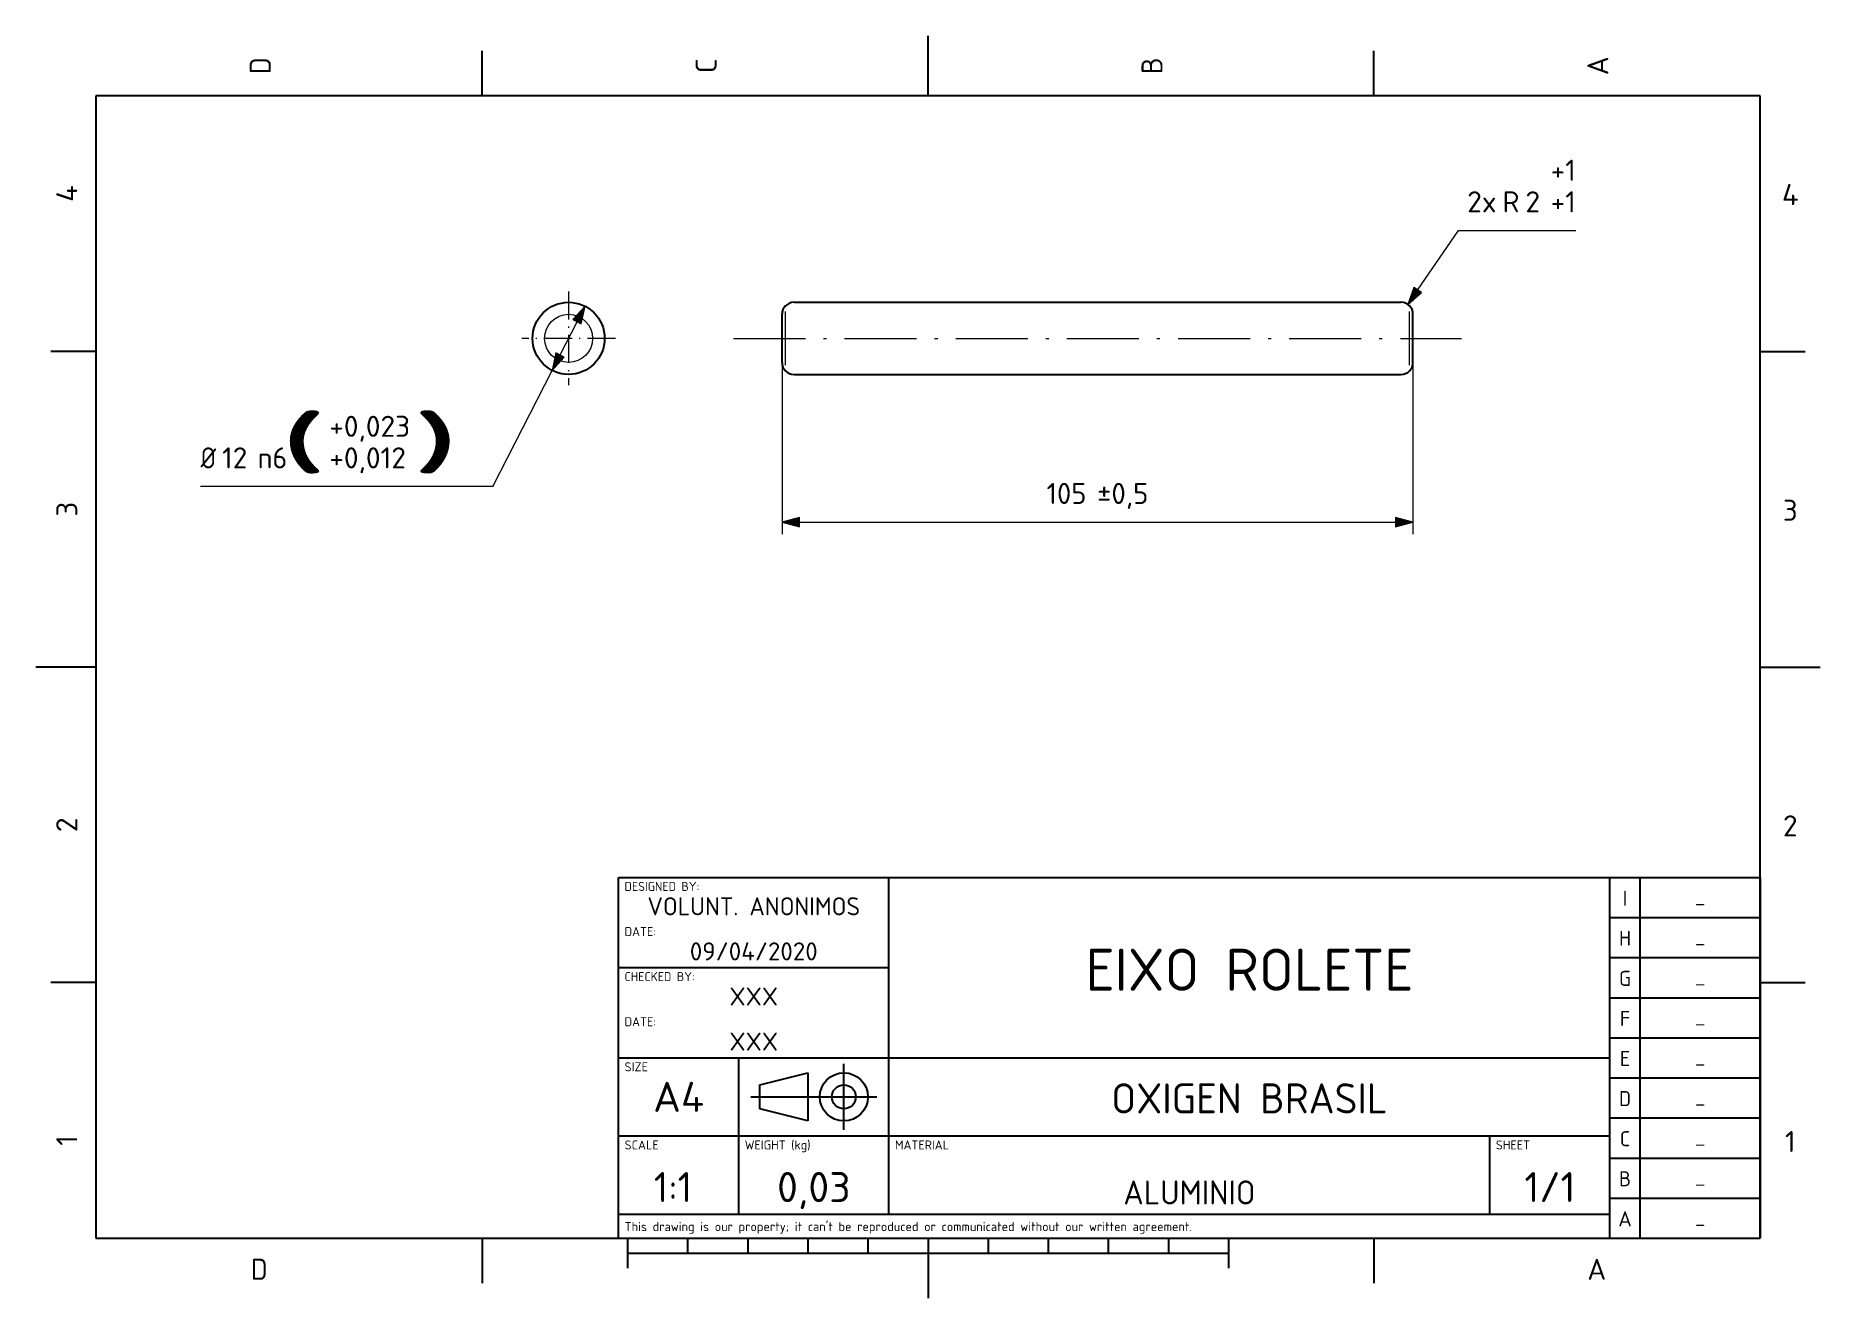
# Model space of a CAD drawing. Extents: x 0 to 297, y 0 to 210.
import ezdxf
from ezdxf.enums import TextEntityAlignment as Align

# ---------------------------------------------------------------- set-up
doc = ezdxf.new("R2010")
doc.units = 0
doc.linetypes.add('DASHDOT', pattern=[18.5, 12, -3, 0.5, -3])
doc.layers.get('0').update_dxf_attribs({"lineweight": 13})
doc.styles.get("Standard").update_dxf_attribs({"font": 'isocp.shx'})
doc.dimstyles.get("Standard").update_dxf_attribs({"dimtxt": 2.5, "dimasz": 2.5, "dimexe": 1.25, "dimexo": 0.625, "dimtad": 1, "dimcen": 2.5, "dimadec": 0, "dimazin": 0, "dimtfac": 1, "dimtmove": 0, "dimatfit": 0, "dimfxl": 1, "dimarcsym": 0})

# ---------------------------------------------------------------- blocks, each defined once
blk = doc.blocks.new('BLOCK71')
at = {"color": 7, "lineweight": 18, "width": 1.110901}
blk.add_text('A', height=3.5, dxfattribs=at).set_placement((258.226196, 3.076224), (261.373749, 3.076224), align=Align.FIT)
blk = doc.blocks.new('BLOCK72')
at = {"color": 7, "lineweight": 18, "width": 0.933333}
blk.add_text('D', height=3.5, dxfattribs=at).set_placement((35.799999, 3.076224), (38.599998, 3.076224), align=Align.FIT)
blk = doc.blocks.new('BLOCK73')
at = {"color": 7, "lineweight": 18, "width": 0.933334}
blk.add_text('B', height=3.5, rotation=90, dxfattribs=at).set_placement((187.523788, 203.600006), (187.523788, 206.400009), align=Align.FIT)
blk = doc.blocks.new('BLOCK74')
at = {"color": 7, "lineweight": 18, "width": 0.815852}
blk.add_text('C', height=3.5, rotation=90, dxfattribs=at).set_placement((113.323776, 203.77623), (113.323776, 206.223785), align=Align.FIT)
blk = doc.blocks.new('BLOCK75')
at = {"color": 7, "lineweight": 18, "width": 1.110901}
blk.add_text('A', height=3.5, rotation=90, dxfattribs=at).set_placement((261.723755, 203.426224), (261.723755, 206.573776), align=Align.FIT)
blk = doc.blocks.new('BLOCK76')
at = {"color": 7, "lineweight": 18, "width": 0.933334}
blk.add_text('D', height=3.5, rotation=90, dxfattribs=at).set_placement((39.123775, 203.600006), (39.123775, 206.400009), align=Align.FIT)
blk = doc.blocks.new('BLOCK77')
at = {"color": 7, "lineweight": 18, "width": 0.863838}
blk.add_text('3', height=3.5, dxfattribs=at).set_placement((290.776215, 129.326218), (293.223755, 129.326218), align=Align.FIT)
blk = doc.blocks.new('BLOCK78')
at = {"color": 7, "lineweight": 18, "width": 0.863843}
blk.add_text('3', height=3.5, rotation=90, dxfattribs=at).set_placement((6.923776, 130.02623), (6.923776, 132.473785), align=Align.FIT)
blk = doc.blocks.new('BLOCK79')
at = {"color": 7, "lineweight": 18, "width": 0.863838}
blk.add_text('2', height=3.5, dxfattribs=at).set_placement((290.776215, 76.826225), (293.223755, 76.826225), align=Align.FIT)
blk = doc.blocks.new('BLOCK80')
at = {"color": 7, "lineweight": 18, "width": 0.863843}
blk.add_text('2', height=3.5, rotation=90, dxfattribs=at).set_placement((6.923776, 77.526222), (6.923776, 79.973778), align=Align.FIT)
blk = doc.blocks.new('BLOCK81')
at = {"color": 7, "lineweight": 18, "width": 0.933329}
blk.add_text('4', height=3.5, dxfattribs=at).set_placement((290.600006, 181.826218), (293.399994, 181.826218), align=Align.FIT)
blk = doc.blocks.new('BLOCK82')
at = {"color": 7, "lineweight": 18, "width": 0.933334}
blk.add_text('4', height=3.5, rotation=90, dxfattribs=at).set_placement((6.923776, 182.350006), (6.923776, 185.150009), align=Align.FIT)
blk = doc.blocks.new('BLOCK83')
at = {"color": 7, "lineweight": 18, "width": 0.953214}
blk.add_text('1', height=3.5, dxfattribs=at).set_placement((291.126221, 24.326223), (292.873779, 24.326223), align=Align.FIT)
blk = doc.blocks.new('BLOCK84')
at = {"color": 7, "lineweight": 18, "width": 0.953211}
blk.add_text('1', height=3.5, rotation=90, dxfattribs=at).set_placement((6.923776, 25.376225), (6.923776, 27.123777), align=Align.FIT)
blk = doc.blocks.new('BLOCK85')
at = {"color": 7, "lineweight": 18, "width": 0.779092}
blk.add_text("This drawing is our property; it can't be reproduced or communicated without our written agreement.", height=1.5, dxfattribs=at).set_placement((98, 11.175525), (192.437073, 11.175525), align=Align.FIT)
blk = doc.blocks.new('BLOCK86')
at = {"color": 7, "lineweight": 18, "width": 0.857432}
blk.add_text('SCALE', height=1.5, dxfattribs=at).set_placement((98, 24.751049), (103.695801, 24.751049), align=Align.FIT)
blk = doc.blocks.new('BLOCK87')
at = {"color": 7, "lineweight": 18, "width": 0.631999}
blk.add_text('  1:1', height=5, dxfattribs=at).set_placement((96.755241, 16), (109.244751, 16), align=Align.FIT)
blk = doc.blocks.new('BLOCK88')
at = {"color": 7, "lineweight": 18, "width": 0.802234}
blk.add_text('WEIGHT (kg)', height=1.5, dxfattribs=at).set_placement((118, 24.751049), (128.944763, 24.751049), align=Align.FIT)
blk = doc.blocks.new('BLOCK89')
at = {"color": 7, "lineweight": 18, "width": 0.767143}
blk.add_text('0,03', height=5, dxfattribs=at).set_placement((123.381119, 16), (135.618881, 16), align=Align.FIT)
blk = doc.blocks.new('BLOCK90')
at = {"color": 7, "lineweight": 18, "width": 0.899371}
blk.add_text('MATERIAL', height=1.5, dxfattribs=at).set_placement((143, 24.751049), (151.993713, 24.751049), align=Align.FIT)
blk = doc.blocks.new('BLOCK91')
at = {"color": 7, "lineweight": 18, "width": 0.836425}
blk.add_text('ALUMINIO', height=4, dxfattribs=at).set_placement((181.006989, 15.6), (202.993011, 15.6), align=Align.FIT)
blk = doc.blocks.new('BLOCK92')
at = {"color": 7, "lineweight": 18, "width": 0.839691}
blk.add_text('SHEET', height=1.5, dxfattribs=at).set_placement((243, 24.751049), (248.697906, 24.751049), align=Align.FIT)
blk = doc.blocks.new('BLOCK93')
at = {"color": 7, "lineweight": 18, "width": 0.672753}
blk.add_text('1/1', height=5, dxfattribs=at).set_placement((247.755249, 16), (256.244751, 16), align=Align.FIT)
blk = doc.blocks.new('BLOCK94')
at = {"color": 7, "lineweight": 18, "width": 0.839548}
blk.add_text('SIZE', height=1.5, dxfattribs=at).set_placement((98, 37.751049), (101.897903, 37.751049), align=Align.FIT)
blk = doc.blocks.new('BLOCK95')
at = {"color": 7, "lineweight": 18, "width": 0.991259}
blk.add_text('A4', height=5, dxfattribs=at).set_placement((102.751747, 31), (111.248253, 31), align=Align.FIT)
blk = doc.blocks.new('BLOCK96')
at = {"color": 7, "lineweight": 18, "width": 0.814818}
blk.add_text('OXIGEN BRASIL', height=5, dxfattribs=at).set_placement((179.010498, 30.751749), (224.989517, 30.751749), align=Align.FIT)
blk = doc.blocks.new('BLOCK97')
at = {"color": 7, "lineweight": 18, "width": 0.77958}
blk.add_text('CHECKED BY:', height=1.5, dxfattribs=at).set_placement((98, 52.751049), (109.693703, 52.751049), align=Align.FIT)
blk = doc.blocks.new('BLOCK98')
at = {"color": 7, "lineweight": 18, "width": 0.993964}
blk.add_text('XXX', height=3, dxfattribs=at).set_placement((115.453148, 48.700001), (123.546852, 48.700001), align=Align.FIT)
blk = doc.blocks.new('BLOCK99')
at = {"color": 7, "lineweight": 18, "width": 0.9182}
blk.add_text('DATE:', height=1.5, dxfattribs=at).set_placement((98, 45.251049), (103.246857, 45.251049), align=Align.FIT)
blk = doc.blocks.new('BLOCK100')
at = {"color": 7, "lineweight": 18, "width": 0.993964}
blk.add_text('XXX', height=3, dxfattribs=at).set_placement((115.453148, 41.200001), (123.546852, 41.200001), align=Align.FIT)
blk = doc.blocks.new('BLOCK101')
at = {"color": 7, "lineweight": 18, "width": 0.802887}
blk.add_text('DESIGNED BY:', height=1.5, dxfattribs=at).set_placement((98, 67.751053), (110.444756, 67.751053), align=Align.FIT)
blk = doc.blocks.new('BLOCK102')
at = {"color": 7, "lineweight": 18, "width": 0.817531}
blk.add_text('VOLUNT. ANONIMOS', height=3, dxfattribs=at).set_placement((101.80629, 63.700001), (137.193695, 63.700001), align=Align.FIT)
blk = doc.blocks.new('BLOCK103')
at = {"color": 7, "lineweight": 18, "width": 0.9182}
blk.add_text('DATE:', height=1.5, dxfattribs=at).set_placement((98, 60.251049), (103.246857, 60.251049), align=Align.FIT)
blk = doc.blocks.new('BLOCK104')
at = {"color": 7, "lineweight": 18, "width": 0.741134}
blk.add_text('09/04/2020', height=3, dxfattribs=at).set_placement((108.859436, 56.200001), (130.140564, 56.200001), align=Align.FIT)
blk = doc.blocks.new('BLOCK105')
at = {"color": 7, "lineweight": 18, "width": 0.810455}
blk.add_text('EIXO ROLETE', height=7, dxfattribs=at).set_placement((174.714691, 51.152447), (229.285309, 51.152447), align=Align.FIT)
blk = doc.blocks.new('BLOCK106')
at = {"color": 7, "lineweight": 18, "width": 1.110905}
blk.add_text('A', height=2.5, dxfattribs=at).set_placement((263.375885, 11.959208), (265.624146, 11.959208), align=Align.FIT)
blk = doc.blocks.new('BLOCK107')
at = {"color": 7, "lineweight": 18, "width": 1.180341}
blk.add_text('_', height=2, dxfattribs=at).set_placement((276.100708, 12.234033), (277.899323, 12.234033), align=Align.FIT)
blk = doc.blocks.new('BLOCK108')
at = {"color": 7, "lineweight": 18, "width": 0.933333}
blk.add_text('B', height=2.5, dxfattribs=at).set_placement((263.5, 18.625874), (265.5, 18.625874), align=Align.FIT)
blk = doc.blocks.new('BLOCK109')
at = {"color": 7, "lineweight": 18, "width": 1.180341}
blk.add_text('_', height=2, dxfattribs=at).set_placement((276.100708, 18.9007), (277.899323, 18.9007), align=Align.FIT)
blk = doc.blocks.new('BLOCK110')
at = {"color": 7, "lineweight": 18, "width": 0.815855}
blk.add_text('C', height=2.5, dxfattribs=at).set_placement((263.625885, 25.29254), (265.374146, 25.29254), align=Align.FIT)
blk = doc.blocks.new('BLOCK111')
at = {"color": 7, "lineweight": 18, "width": 1.180341}
blk.add_text('_', height=2, dxfattribs=at).set_placement((276.100708, 25.567366), (277.899323, 25.567366), align=Align.FIT)
blk = doc.blocks.new('BLOCK112')
at = {"color": 7, "lineweight": 18, "width": 0.933333}
blk.add_text('D', height=2.5, dxfattribs=at).set_placement((263.5, 31.959206), (265.5, 31.959206), align=Align.FIT)
blk = doc.blocks.new('BLOCK113')
at = {"color": 7, "lineweight": 18, "width": 1.180341}
blk.add_text('_', height=2, dxfattribs=at).set_placement((276.100708, 32.234032), (277.899323, 32.234032), align=Align.FIT)
blk = doc.blocks.new('BLOCK114')
at = {"color": 7, "lineweight": 18, "width": 0.863846}
blk.add_text('E', height=2.5, dxfattribs=at).set_placement((263.625885, 38.625874), (265.374146, 38.625874), align=Align.FIT)
blk = doc.blocks.new('BLOCK115')
at = {"color": 7, "lineweight": 18, "width": 1.180341}
blk.add_text('_', height=2, dxfattribs=at).set_placement((276.100708, 38.9007), (277.899323, 38.9007), align=Align.FIT)
blk = doc.blocks.new('BLOCK116')
at = {"color": 7, "lineweight": 18, "width": 0.863846}
blk.add_text('F', height=2.5, dxfattribs=at).set_placement((263.625885, 45.292542), (265.374146, 45.292542), align=Align.FIT)
blk = doc.blocks.new('BLOCK117')
at = {"color": 7, "lineweight": 18, "width": 1.180341}
blk.add_text('_', height=2, dxfattribs=at).set_placement((276.100708, 45.567368), (277.899323, 45.567368), align=Align.FIT)
blk = doc.blocks.new('BLOCK118')
at = {"color": 7, "lineweight": 18, "width": 0.933333}
blk.add_text('G', height=2.5, dxfattribs=at).set_placement((263.5, 51.959206), (265.5, 51.959206), align=Align.FIT)
blk = doc.blocks.new('BLOCK119')
at = {"color": 7, "lineweight": 18, "width": 1.180341}
blk.add_text('_', height=2, dxfattribs=at).set_placement((276.100708, 52.234032), (277.899323, 52.234032), align=Align.FIT)
blk = doc.blocks.new('BLOCK120')
at = {"color": 7, "lineweight": 18, "width": 0.933333}
blk.add_text('H', height=2.5, dxfattribs=at).set_placement((263.5, 58.625874), (265.5, 58.625874), align=Align.FIT)
blk = doc.blocks.new('BLOCK121')
at = {"color": 7, "lineweight": 18, "width": 1.180341}
blk.add_text('_', height=2, dxfattribs=at).set_placement((276.100708, 58.9007), (277.899323, 58.9007), align=Align.FIT)
blk = doc.blocks.new('BLOCK122')
at = {"color": 7, "lineweight": 18, "width": 1.571347}
blk.add_text('I', height=2.5, dxfattribs=at).set_placement((264.125885, 65.292542), (264.874146, 65.292542), align=Align.FIT)
blk = doc.blocks.new('BLOCK123')
at = {"color": 7, "lineweight": 18, "width": 1.180341}
blk.add_text('_', height=2, dxfattribs=at).set_placement((276.100708, 65.56736), (277.899323, 65.56736), align=Align.FIT)
blk = doc.blocks.new('*D54')
at = {"color": 7, "lineweight": 18}
for p, q in [((87.274828, 156.899746), (90.103941, 162.421635)), ((76.071674, 135.033325), (85.953495, 154.320755)), ((76.071674, 135.033325), (27.453259, 135.033325))]:
    blk.add_line(p, q, dxfattribs=at)
for points in [[(90.794979, 162.067585), (91.425274, 165.000626), (89.412902, 162.775685)], [(86.58379, 157.253796), (85.953495, 154.320755), (87.965867, 156.545696)]]:
    blk.add_lwpolyline(points, close=True, dxfattribs=at)
for points in [[(90.794979, 162.067585), (91.425274, 165.000626), (90.794979, 162.067585), (89.412902, 162.775685)], [(86.58379, 157.253796), (85.953495, 154.320755), (86.58379, 157.253796), (87.965867, 156.545696)]]:
    blk.add_solid(points, dxfattribs=at)
for s, height, width, p, p2 in [('(', 8.75, 1.909091, (40.110134, 138.033325), (48.860134, 138.033325)), ('+0,023', 3.5, 0.714772, (48.860134, 143.283325), (62.321674, 143.283325)), (')', 8.75, 2.1, (62.321674, 138.033325), (71.071674, 138.033325)), ('%%c', 3.5, 0.905882, (27.453259, 138.033325), (30.019924, 138.033325)), ('12', 3.5, 0.680288, (31.019924, 138.033325), (35.215031, 138.033325)), ('n6', 3.5, 0.815851, (36.965031, 138.033325), (41.860134, 138.033325)), ('+0,012', 3.5, 0.677604, (48.860138, 138.033325), (61.621675, 138.033325))]:
    blk.add_text(s, height=height, dxfattribs=dict(at, width=width)).set_placement(p, p2, align=Align.FIT)
blk = doc.blocks.new('BLOCK124')
at = {"color": 7, "linetype": 'DASHDOT', "lineweight": 18, "ltscale": 0.39}
for p, q in [((0, 7.8), (0, -7.8)), ((7.8, 0), (-7.8, 0))]:
    blk.add_line(p, q, dxfattribs=at)
blk = doc.blocks.new('BLOCK125')
at = {"color": 7, "lineweight": 35}
blk.add_circle((0, 0), 6, dxfattribs=at)
at = {"color": 7, "lineweight": 18}
blk.add_circle((0, 0), 4, dxfattribs=at)
blk = doc.blocks.new('*D57')
at = {"color": 7, "lineweight": 18}
for p, q in [((124.209435, 155.66069), (124.209435, 127.114136)), ((229.209435, 155.66069), (229.209435, 127.114136)), ((127.107213, 129.114136), (226.311662, 129.114136))]:
    blk.add_line(p, q, dxfattribs=at)
for points in [[(127.107213, 129.890593), (124.209435, 129.114136), (127.107213, 128.337679)], [(226.311662, 128.337679), (229.209435, 129.114136), (226.311662, 129.890593)]]:
    blk.add_lwpolyline(points, close=True, dxfattribs=at)
for points in [[(127.107213, 129.890593), (124.209435, 129.114136), (127.107213, 129.890593), (127.107213, 128.337679)], [(226.311662, 128.337679), (229.209435, 129.114136), (226.311662, 128.337679), (226.311662, 129.890593)]]:
    blk.add_solid(points, dxfattribs=at)
for s, width, p, p2 in [('105', 0.699227, (168.22989, 132.114136), (174.872544, 132.114136)), ('%%p0,5', 0.704091, (176.622544, 132.114136), (185.188981, 132.114136))]:
    blk.add_text(s, height=3.5, dxfattribs=dict(at, width=width)).set_placement(p, p2, align=Align.FIT)
blk = doc.blocks.new('*D58')
at = {"color": 7, "lineweight": 18}
for p, q in [((229.977303, 167.701377), (236.77398, 177.623566)), ((236.77398, 177.623566), (256.314202, 177.623566))]:
    blk.add_line(p, q, dxfattribs=at)
blk.add_lwpolyline([(229.336716, 168.140174), (228.339692, 165.310699), (230.617883, 167.262581)], close=True, dxfattribs=at)
blk.add_solid([(229.336716, 168.140174), (228.339692, 165.310699), (229.336716, 168.140174), (230.617883, 167.262581)], dxfattribs=at)
for s, width, p, p2 in [('+1', 0.680286, (252.119088, 185.873566), (256.314187, 185.873566)), ('2x', 0.863843, (238.226426, 180.623566), (243.121537, 180.623566)), ('R', 0.933334, (244.121537, 180.623566), (246.92154, 180.623566)), ('2', 0.863843, (247.921532, 180.623566), (250.369088, 180.623566)), ('+1', 0.680286, (252.119088, 180.623566), (256.314187, 180.623566))]:
    blk.add_text(s, height=3.5, dxfattribs=dict(at, width=width)).set_placement(p, p2, align=Align.FIT)
blk = doc.blocks.new('BLOCK126')
at = {"color": 7, "lineweight": 35}
for p, q in [((2, 6), (103, 6)), ((0, 0), (0, 4)), ((105, 0), (105, 4)), ((0, -4), (0, 0)), ((105, -4), (105, 0)), ((2, -6), (103, -6))]:
    blk.add_line(p, q, dxfattribs=at)
at = {"color": 7, "lineweight": 18}
for p, q in [((0.550431, 0.035355), (0.550431, 4.449569)), ((104.449569, 0.035355), (104.449569, 4.449569)), ((0.550431, -4.449569), (0.550431, -0.035355)), ((104.449569, -4.449569), (104.449569, -0.035355))]:
    blk.add_line(p, q, dxfattribs=at)
at = {"color": 7, "lineweight": 35}
for centre, start, end in [((2, 4), 90, 180), ((103, 4), 0, 90), ((2, -4), 180, 270), ((103, -4), 270, 0)]:
    blk.add_arc(centre, 2, start, end, dxfattribs=at)

msp = doc.modelspace()

# ---------------------------------------------------------------- linework, layer by layer
at = {"color": 7, "lineweight": 35}
for p, q in [((148.5, 200), (148.5, 210)), ((74.3, 200), (74.3, 207.5)), ((222.7, 200), (222.7, 207.5)), ((287, 200), (10, 200)), ((10, 200), (10, 10)), ((287, 10), (287, 200)), ((10, 157.5), (2.5, 157.5)), ((287, 157.5), (294.5, 157.5)), ((10, 105), (0, 105)), ((287, 105), (297, 105)), ((97, 10), (97, 70)), ((97, 70), (287, 70)), ((142, 14), (142, 70)), ((262, 10), (262, 70)), ((267, 10), (267, 70)), ((287, 70), (287, 10)), ((262, 63.333333), (287, 63.333333)), ((262, 56.666667), (287, 56.666667)), ((97, 55), (142, 55)), ((10, 52.5), (2.5, 52.5)), ((287, 52.5), (294.5, 52.5)), ((262, 50), (287, 50)), ((262, 43.333333), (287, 43.333333)), ((97, 40), (262, 40)), ((117, 14), (117, 40)), ((134.5, 28), (134.5, 39)), ((120.5, 35.5), (128.5, 37.5)), ((128.5, 37.5), (128.5, 29.5)), ((262, 36.666667), (287, 36.666667)), ((119, 33.5), (140, 33.5)), ((120.5, 31.5), (120.5, 35.5)), ((128.5, 29.5), (120.5, 31.5)), ((262, 30), (287, 30)), ((97, 27), (262, 27)), ((242, 14), (242, 27)), ((262, 23.333333), (287, 23.333333)), ((262, 16.666667), (287, 16.666667)), ((97, 14), (262, 14)), ((10, 10), (287, 10)), ((74.3, 10), (74.3, 2.5)), ((97, 10), (287, 10)), ((98.5, 10), (98.5, 5)), ((108.5, 10), (108.5, 7.5)), ((118.5, 10), (118.5, 7.5)), ((128.5, 10), (128.5, 7.5)), ((138.5, 10), (138.5, 7.5)), ((148.5, 10), (148.5, 0)), ((158.5, 10), (158.5, 7.5)), ((168.5, 10), (168.5, 7.5)), ((178.5, 10), (178.5, 7.5)), ((188.5, 10), (188.5, 7.5)), ((198.5, 10), (198.5, 5)), ((222.7, 10), (222.7, 2.5)), ((98.5, 7.5), (198.5, 7.5))]:
    msp.add_line(p, q, dxfattribs=at)
at = {"color": 7, "linetype": 'DASHDOT', "lineweight": 18}
msp.add_line((116.109435, 159.66069), (237.309434, 159.66069), dxfattribs=at)
at = {"color": 7, "lineweight": 35}
for radius in [4, 2]:
    msp.add_circle((134.5, 33.5), radius, dxfattribs=at)

# ---------------------------------------------------------------- block references
at = {"lineweight": 0}
for name, p in [('BLOCK76', (0, 0)), ('BLOCK74', (0, 0)), ('BLOCK73', (0, 0)), ('BLOCK75', (0, 0)), ('BLOCK82', (0, 0)), ('BLOCK81', (0, 0)), ('BLOCK124', (88.689384, 159.66069)), ('BLOCK125', (88.689384, 159.66069)), ('BLOCK126', (124.209435, 159.66069)), ('BLOCK78', (0, 0)), ('BLOCK77', (0, 0)), ('BLOCK79', (0, 0)), ('BLOCK80', (0, 0)), ('BLOCK101', (0, 0)), ('BLOCK102', (0, 0)), ('BLOCK122', (0, 0)), ('BLOCK123', (0, 0)), ('BLOCK103', (0, 0)), ('BLOCK120', (0, 0)), ('BLOCK104', (0, 0)), ('BLOCK105', (0, 0)), ('BLOCK121', (0, 0)), ('BLOCK97', (0, 0)), ('BLOCK118', (0, 0)), ('BLOCK98', (0, 0)), ('BLOCK119', (0, 0)), ('BLOCK116', (0, 0)), ('BLOCK99', (0, 0)), ('BLOCK117', (0, 0)), ('BLOCK100', (0, 0)), ('BLOCK94', (0, 0)), ('BLOCK114', (0, 0)), ('BLOCK115', (0, 0)), ('BLOCK95', (0, 0)), ('BLOCK96', (0, 0)), ('BLOCK112', (0, 0)), ('BLOCK113', (0, 0)), ('BLOCK110', (0, 0)), ('BLOCK83', (0, 0)), ('BLOCK84', (0, 0)), ('BLOCK86', (0, 0)), ('BLOCK88', (0, 0)), ('BLOCK90', (0, 0)), ('BLOCK92', (0, 0)), ('BLOCK111', (0, 0)), ('BLOCK87', (0, 0)), ('BLOCK89', (0, 0)), ('BLOCK93', (0, 0)), ('BLOCK108', (0, 0)), ('BLOCK91', (0, 0)), ('BLOCK109', (0, 0)), ('BLOCK85', (0, 0)), ('BLOCK106', (0, 0)), ('BLOCK107', (0, 0)), ('BLOCK72', (0, 0)), ('BLOCK71', (0, 0))]:
    msp.add_blockref(name, p, dxfattribs=at)

# ---------------------------------------------------------------- dimensions: what is measured, and where the dimension line sits
at = {"color": 0, "lineweight": 0}
dim = msp.add_radius_dim(center=(227.209435, 163.66069), mpoint=(228.339688, 165.310699), text='2x<>{}{\\S+1^ +1;}', dimstyle='STANDARD', override={"dimtol": 0, "dimlim": 0, "dimtp": 1, "dimtm": -1}, dxfattribs=at)
dim.commit()
dim.dimension.update_dxf_attribs({"geometry": '*D58', "text_midpoint": (243.564631, 187.536952), "dimtype": 164})
dim = msp.add_diameter_dim_2p(p1=(91.425274, 165.000625), p2=(85.953495, 154.320755), text='<>{}{ n6 {\\H2x;\\W0.5;(}\\S+0,023^ +0,012;{\\H2x;\\W0.5;)}}', dimstyle='STANDARD', override={"dimtol": 0, "dimlim": 0, "dimtp": 0.023, "dimtm": -0.012}, dxfattribs=at)
dim.commit()
dim.dimension.update_dxf_attribs({"geometry": '*D54', "text_midpoint": (73.490437, 129.995242), "dimtype": 163})
dim = msp.add_linear_dim(base=(229.209435, 129.114136), p1=(124.209435, 155.66069), p2=(229.209435, 155.66069), angle=0, text='<>{}{%%p0,5}', dimstyle='STANDARD', override={"dimtol": 0, "dimlim": 0, "dimtp": 0.5, "dimtm": 0.5}, dxfattribs=at)
dim.commit()
dim.dimension.update_dxf_attribs({"geometry": '*D57', "text_midpoint": (176.709435, 129.114136), "dimtype": 161, "oblique_angle": 5156.620156})

doc.saveas('drawing.dxf')
